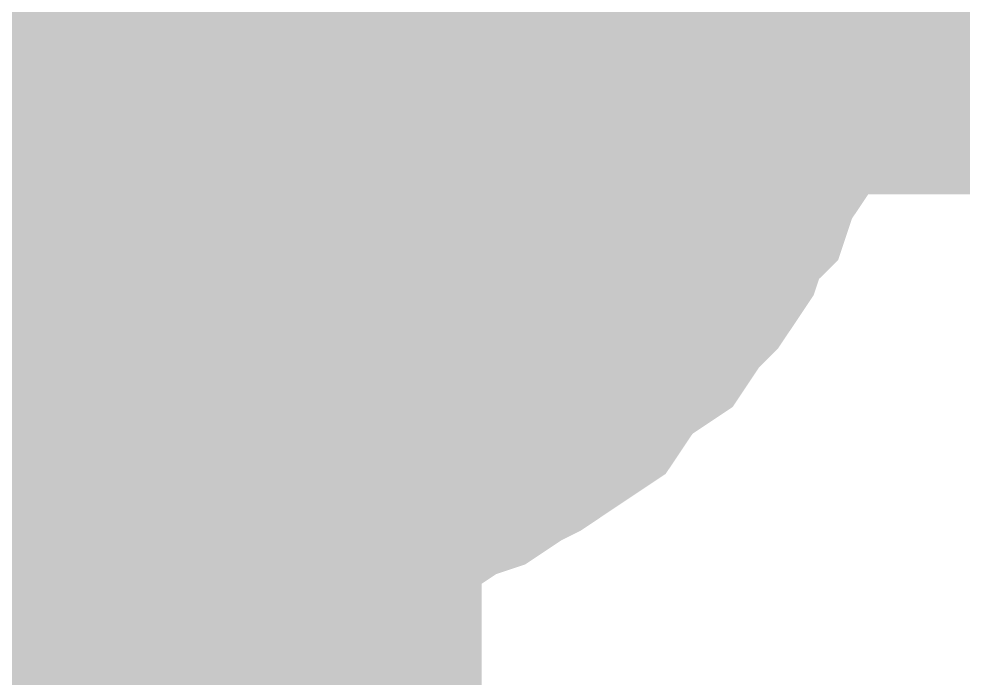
# Model space of a CAD drawing. Header units: inches. Extents: x 0 to 841, y 0 to 594.
# Drawn here: x 234.852 to 235.961, y 364.052 to 364.827 of the extents above; entities that cross this region are included whole.
import ezdxf

# ---------------------------------------------------------------- set-up
doc = ezdxf.new("R2010")
doc.units = ezdxf.units.IN
doc.layers.add('Sheet', color=255, linetype='Continuous')

msp = doc.modelspace()

# ---------------------------------------------------------------- linework, layer by layer
at = {"layer": 'Sheet'}
msp.add_lwpolyline([(234.746, 365, 0.508, 0.508, 1), (235.254, 365, 0.508, 0.508, 1)], format="xyseb", close=True, dxfattribs=at)
for points in [[(212.5182, 364.9951, 0.7493, 0.7493, 0), (220.0191, 364.9951, 0.7493, 0.7493, 0), (235.021, 364.9951, 0.7493, 0.7493, 0)], [(350.0049, 364.9951, 0.7493, 0.7493, 0), (235.021, 364.9951, 0.7493, 0.7493, 0)], [(235.021, 362.4909, 0.7493, 0.7493, 0), (235.021, 364.9951, 0.7493, 0.7493, 0)], [(235.7733, 364.9951, 0.2997, 0.2997, 0), (235.7733, 364.9502, 0.2997, 0.2997, 0), (235.7733, 364.9165, 0.2997, 0.2997, 0), (235.7621, 364.8828, 0.2997, 0.2997, 0), (235.7621, 364.8379, 0.2997, 0.2997, 0), (235.7508, 364.8042, 0.2997, 0.2997, 0), (235.7396, 364.7705, 0.2997, 0.2997, 0), (235.7284, 364.7256, 0.2997, 0.2997, 0), (235.7172, 364.6919, 0.2997, 0.2997, 0), (235.6947, 364.6582, 0.2997, 0.2997, 0), (235.6835, 364.6245, 0.2997, 0.2997, 0), (235.661, 364.6021, 0.2997, 0.2997, 0), (235.6498, 364.5684, 0.2997, 0.2997, 0), (235.6273, 364.5347, 0.2997, 0.2997, 0), (235.6049, 364.5123, 0.2997, 0.2997, 0), (235.5824, 364.4786, 0.2997, 0.2997, 0), (235.5487, 364.4561, 0.2997, 0.2997, 0), (235.5263, 364.4336, 0.2997, 0.2997, 0), (235.5038, 364.4, 0.2997, 0.2997, 0), (235.4701, 364.3775, 0.2997, 0.2997, 0), (235.4364, 364.355, 0.2997, 0.2997, 0), (235.414, 364.3438, 0.2997, 0.2997, 0), (235.3803, 364.3213, 0.2997, 0.2997, 0), (235.3466, 364.3101, 0.2997, 0.2997, 0), (235.3129, 364.2877, 0.2997, 0.2997, 0), (235.2792, 364.2764, 0.2997, 0.2997, 0), (235.2455, 364.2652, 0.2997, 0.2997, 0), (235.2119, 364.254, 0.2997, 0.2997, 0), (235.1782, 364.2427, 0.2997, 0.2997, 0), (235.1333, 364.2427, 0.2997, 0.2997, 0), (235.0996, 364.2315, 0.2997, 0.2997, 0), (235.0546, 364.2315, 0.2997, 0.2997, 0), (235.021, 364.2315, 0.2997, 0.2997, 0)], [(235.7733, 364.9951, 0.2997, 0.2997, 0), (235.7733, 364.9502, 0.2997, 0.2997, 0), (235.7733, 364.9165, 0.2997, 0.2997, 0), (235.7621, 364.8828, 0.2997, 0.2997, 0), (235.7621, 364.8379, 0.2997, 0.2997, 0), (235.7508, 364.8042, 0.2997, 0.2997, 0), (235.7396, 364.7705, 0.2997, 0.2997, 0), (235.7284, 364.7256, 0.2997, 0.2997, 0), (235.7172, 364.6919, 0.2997, 0.2997, 0), (235.6947, 364.6582, 0.2997, 0.2997, 0), (235.6835, 364.6245, 0.2997, 0.2997, 0), (235.661, 364.6021, 0.2997, 0.2997, 0), (235.6498, 364.5684, 0.2997, 0.2997, 0), (235.6273, 364.5347, 0.2997, 0.2997, 0), (235.6049, 364.5123, 0.2997, 0.2997, 0), (235.5824, 364.4786, 0.2997, 0.2997, 0), (235.5487, 364.4561, 0.2997, 0.2997, 0), (235.5263, 364.4336, 0.2997, 0.2997, 0), (235.5038, 364.4, 0.2997, 0.2997, 0), (235.4701, 364.3775, 0.2997, 0.2997, 0), (235.4364, 364.355, 0.2997, 0.2997, 0), (235.414, 364.3438, 0.2997, 0.2997, 0), (235.3803, 364.3213, 0.2997, 0.2997, 0), (235.3466, 364.3101, 0.2997, 0.2997, 0), (235.3129, 364.2877, 0.2997, 0.2997, 0), (235.2792, 364.2764, 0.2997, 0.2997, 0), (235.2455, 364.2652, 0.2997, 0.2997, 0), (235.2119, 364.254, 0.2997, 0.2997, 0), (235.1782, 364.2427, 0.2997, 0.2997, 0), (235.1333, 364.2427, 0.2997, 0.2997, 0), (235.0996, 364.2315, 0.2997, 0.2997, 0), (235.0546, 364.2315, 0.2997, 0.2997, 0), (235.021, 364.2315, 0.2997, 0.2997, 0)], [(235.7733, 364.9951, 0.2997, 0.2997, 0), (235.7733, 364.9502, 0.2997, 0.2997, 0), (235.7733, 364.9165, 0.2997, 0.2997, 0), (235.7621, 364.8828, 0.2997, 0.2997, 0), (235.7621, 364.8379, 0.2997, 0.2997, 0), (235.7508, 364.8042, 0.2997, 0.2997, 0), (235.7396, 364.7705, 0.2997, 0.2997, 0), (235.7284, 364.7256, 0.2997, 0.2997, 0), (235.7172, 364.6919, 0.2997, 0.2997, 0), (235.6947, 364.6582, 0.2997, 0.2997, 0), (235.6835, 364.6245, 0.2997, 0.2997, 0), (235.661, 364.6021, 0.2997, 0.2997, 0), (235.6498, 364.5684, 0.2997, 0.2997, 0), (235.6273, 364.5347, 0.2997, 0.2997, 0), (235.6049, 364.5123, 0.2997, 0.2997, 0), (235.5824, 364.4786, 0.2997, 0.2997, 0), (235.5487, 364.4561, 0.2997, 0.2997, 0), (235.5263, 364.4336, 0.2997, 0.2997, 0), (235.5038, 364.4, 0.2997, 0.2997, 0), (235.4701, 364.3775, 0.2997, 0.2997, 0), (235.4364, 364.355, 0.2997, 0.2997, 0), (235.414, 364.3438, 0.2997, 0.2997, 0), (235.3803, 364.3213, 0.2997, 0.2997, 0), (235.3466, 364.3101, 0.2997, 0.2997, 0), (235.3129, 364.2877, 0.2997, 0.2997, 0), (235.2792, 364.2764, 0.2997, 0.2997, 0), (235.2455, 364.2652, 0.2997, 0.2997, 0), (235.2119, 364.254, 0.2997, 0.2997, 0), (235.1782, 364.2427, 0.2997, 0.2997, 0), (235.1333, 364.2427, 0.2997, 0.2997, 0), (235.0996, 364.2315, 0.2997, 0.2997, 0), (235.0546, 364.2315, 0.2997, 0.2997, 0), (235.021, 364.2315, 0.2997, 0.2997, 0)], [(235.5263, 364.9951, 0.2997, 0.2997, 0), (235.5263, 364.9727, 0.2997, 0.2997, 0), (235.5263, 364.939, 0.2997, 0.2997, 0), (235.515, 364.9165, 0.2997, 0.2997, 0), (235.515, 364.8941, 0.2997, 0.2997, 0), (235.515, 364.8716, 0.2997, 0.2997, 0), (235.5038, 364.8491, 0.2997, 0.2997, 0), (235.4926, 364.8154, 0.2997, 0.2997, 0), (235.4813, 364.793, 0.2997, 0.2997, 0), (235.4813, 364.7705, 0.2997, 0.2997, 0), (235.4701, 364.7481, 0.2997, 0.2997, 0), (235.4589, 364.7368, 0.2997, 0.2997, 0), (235.4364, 364.7144, 0.2997, 0.2997, 0), (235.4252, 364.6919, 0.2997, 0.2997, 0), (235.414, 364.6695, 0.2997, 0.2997, 0), (235.3915, 364.6582, 0.2997, 0.2997, 0), (235.3803, 364.6358, 0.2997, 0.2997, 0), (235.3578, 364.6245, 0.2997, 0.2997, 0), (235.3466, 364.6021, 0.2997, 0.2997, 0), (235.3241, 364.5909, 0.2997, 0.2997, 0), (235.3017, 364.5796, 0.2997, 0.2997, 0), (235.2792, 364.5572, 0.2997, 0.2997, 0), (235.268, 364.5459, 0.2997, 0.2997, 0), (235.2455, 364.5347, 0.2997, 0.2997, 0), (235.2231, 364.5347, 0.2997, 0.2997, 0), (235.2006, 364.5235, 0.2997, 0.2997, 0), (235.1669, 364.5123, 0.2997, 0.2997, 0), (235.1445, 364.501, 0.2997, 0.2997, 0), (235.122, 364.501, 0.2997, 0.2997, 0), (235.0996, 364.501, 0.2997, 0.2997, 0), (235.0771, 364.4898, 0.2997, 0.2997, 0), (235.0434, 364.4898, 0.2997, 0.2997, 0), (235.021, 364.4898, 0.2997, 0.2997, 0)], [(235.5263, 364.9951, 0.2997, 0.2997, 0), (235.5263, 364.9727, 0.2997, 0.2997, 0), (235.5263, 364.939, 0.2997, 0.2997, 0), (235.515, 364.9165, 0.2997, 0.2997, 0), (235.515, 364.8941, 0.2997, 0.2997, 0), (235.515, 364.8716, 0.2997, 0.2997, 0), (235.5038, 364.8491, 0.2997, 0.2997, 0), (235.4926, 364.8154, 0.2997, 0.2997, 0), (235.4813, 364.793, 0.2997, 0.2997, 0), (235.4813, 364.7705, 0.2997, 0.2997, 0), (235.4701, 364.7481, 0.2997, 0.2997, 0), (235.4589, 364.7368, 0.2997, 0.2997, 0), (235.4364, 364.7144, 0.2997, 0.2997, 0), (235.4252, 364.6919, 0.2997, 0.2997, 0), (235.414, 364.6695, 0.2997, 0.2997, 0), (235.3915, 364.6582, 0.2997, 0.2997, 0), (235.3803, 364.6358, 0.2997, 0.2997, 0), (235.3578, 364.6245, 0.2997, 0.2997, 0), (235.3466, 364.6021, 0.2997, 0.2997, 0), (235.3241, 364.5909, 0.2997, 0.2997, 0), (235.3017, 364.5796, 0.2997, 0.2997, 0), (235.2792, 364.5572, 0.2997, 0.2997, 0), (235.268, 364.5459, 0.2997, 0.2997, 0), (235.2455, 364.5347, 0.2997, 0.2997, 0), (235.2231, 364.5347, 0.2997, 0.2997, 0), (235.2006, 364.5235, 0.2997, 0.2997, 0), (235.1669, 364.5123, 0.2997, 0.2997, 0), (235.1445, 364.501, 0.2997, 0.2997, 0), (235.122, 364.501, 0.2997, 0.2997, 0), (235.0996, 364.501, 0.2997, 0.2997, 0), (235.0771, 364.4898, 0.2997, 0.2997, 0), (235.0434, 364.4898, 0.2997, 0.2997, 0), (235.021, 364.4898, 0.2997, 0.2997, 0)], [(235.5263, 364.9951, 0.2997, 0.2997, 0), (235.5263, 364.9727, 0.2997, 0.2997, 0), (235.5263, 364.939, 0.2997, 0.2997, 0), (235.515, 364.9165, 0.2997, 0.2997, 0), (235.515, 364.8941, 0.2997, 0.2997, 0), (235.515, 364.8716, 0.2997, 0.2997, 0), (235.5038, 364.8491, 0.2997, 0.2997, 0), (235.4926, 364.8154, 0.2997, 0.2997, 0), (235.4813, 364.793, 0.2997, 0.2997, 0), (235.4813, 364.7705, 0.2997, 0.2997, 0), (235.4701, 364.7481, 0.2997, 0.2997, 0), (235.4589, 364.7368, 0.2997, 0.2997, 0), (235.4364, 364.7144, 0.2997, 0.2997, 0), (235.4252, 364.6919, 0.2997, 0.2997, 0), (235.414, 364.6695, 0.2997, 0.2997, 0), (235.3915, 364.6582, 0.2997, 0.2997, 0), (235.3803, 364.6358, 0.2997, 0.2997, 0), (235.3578, 364.6245, 0.2997, 0.2997, 0), (235.3466, 364.6021, 0.2997, 0.2997, 0), (235.3241, 364.5909, 0.2997, 0.2997, 0), (235.3017, 364.5796, 0.2997, 0.2997, 0), (235.2792, 364.5572, 0.2997, 0.2997, 0), (235.268, 364.5459, 0.2997, 0.2997, 0), (235.2455, 364.5347, 0.2997, 0.2997, 0), (235.2231, 364.5347, 0.2997, 0.2997, 0), (235.2006, 364.5235, 0.2997, 0.2997, 0), (235.1669, 364.5123, 0.2997, 0.2997, 0), (235.1445, 364.501, 0.2997, 0.2997, 0), (235.122, 364.501, 0.2997, 0.2997, 0), (235.0996, 364.501, 0.2997, 0.2997, 0), (235.0771, 364.4898, 0.2997, 0.2997, 0), (235.0434, 364.4898, 0.2997, 0.2997, 0), (235.021, 364.4898, 0.2997, 0.2997, 0)], [(235.515, 364.8941, 0.0991, 0.0991, 0), (235.515, 364.8716, 0.0991, 0.0991, 0), (235.5038, 364.8491, 0.0991, 0.0991, 0), (235.4926, 364.8154, 0.0991, 0.0991, 0), (235.4813, 364.793, 0.0991, 0.0991, 0), (235.4813, 364.7705, 0.0991, 0.0991, 0), (235.4701, 364.7481, 0.0991, 0.0991, 0), (235.4589, 364.7368, 0.0991, 0.0991, 0), (235.4364, 364.7144, 0.0991, 0.0991, 0), (235.4252, 364.6919, 0.0991, 0.0991, 0), (235.414, 364.6695, 0.0991, 0.0991, 0), (235.3915, 364.6582, 0.0991, 0.0991, 0), (235.3803, 364.6358, 0.0991, 0.0991, 0), (235.3578, 364.6245, 0.0991, 0.0991, 0), (235.3466, 364.6021, 0.0991, 0.0991, 0), (235.3241, 364.5909, 0.0991, 0.0991, 0), (235.3017, 364.5796, 0.0991, 0.0991, 0), (235.2792, 364.5572, 0.0991, 0.0991, 0), (235.268, 364.5459, 0.0991, 0.0991, 0), (235.2455, 364.5347, 0.0991, 0.0991, 0), (235.2231, 364.5347, 0.0991, 0.0991, 0), (235.2006, 364.5235, 0.0991, 0.0991, 0), (235.1669, 364.5123, 0.0991, 0.0991, 0), (235.1445, 364.501, 0.0991, 0.0991, 0), (235.122, 364.501, 0.0991, 0.0991, 0), (235.0996, 364.501, 0.0991, 0.0991, 0), (235.0771, 364.4898, 0.0991, 0.0991, 0), (235.0434, 364.4898, 0.0991, 0.0991, 0), (235.021, 364.4898, 0.0991, 0.0991, 0)], [(235.515, 364.8941, 0.0991, 0.0991, 0), (235.515, 364.8716, 0.0991, 0.0991, 0), (235.5038, 364.8491, 0.0991, 0.0991, 0), (235.4926, 364.8154, 0.0991, 0.0991, 0), (235.4813, 364.793, 0.0991, 0.0991, 0), (235.4813, 364.7705, 0.0991, 0.0991, 0), (235.4701, 364.7481, 0.0991, 0.0991, 0), (235.4589, 364.7368, 0.0991, 0.0991, 0), (235.4364, 364.7144, 0.0991, 0.0991, 0), (235.4252, 364.6919, 0.0991, 0.0991, 0), (235.414, 364.6695, 0.0991, 0.0991, 0), (235.3915, 364.6582, 0.0991, 0.0991, 0), (235.3803, 364.6358, 0.0991, 0.0991, 0), (235.3578, 364.6245, 0.0991, 0.0991, 0), (235.3466, 364.6021, 0.0991, 0.0991, 0), (235.3241, 364.5909, 0.0991, 0.0991, 0), (235.3017, 364.5796, 0.0991, 0.0991, 0), (235.2792, 364.5572, 0.0991, 0.0991, 0), (235.268, 364.5459, 0.0991, 0.0991, 0), (235.2455, 364.5347, 0.0991, 0.0991, 0), (235.2231, 364.5347, 0.0991, 0.0991, 0), (235.2006, 364.5235, 0.0991, 0.0991, 0), (235.1669, 364.5123, 0.0991, 0.0991, 0), (235.1445, 364.501, 0.0991, 0.0991, 0), (235.122, 364.501, 0.0991, 0.0991, 0), (235.0996, 364.501, 0.0991, 0.0991, 0), (235.0771, 364.4898, 0.0991, 0.0991, 0), (235.0434, 364.4898, 0.0991, 0.0991, 0), (235.021, 364.4898, 0.0991, 0.0991, 0)], [(235.515, 364.8941, 0.0991, 0.0991, 0), (235.515, 364.8716, 0.0991, 0.0991, 0), (235.5038, 364.8491, 0.0991, 0.0991, 0), (235.4926, 364.8154, 0.0991, 0.0991, 0), (235.4813, 364.793, 0.0991, 0.0991, 0), (235.4813, 364.7705, 0.0991, 0.0991, 0), (235.4701, 364.7481, 0.0991, 0.0991, 0), (235.4589, 364.7368, 0.0991, 0.0991, 0), (235.4364, 364.7144, 0.0991, 0.0991, 0), (235.4252, 364.6919, 0.0991, 0.0991, 0), (235.414, 364.6695, 0.0991, 0.0991, 0), (235.3915, 364.6582, 0.0991, 0.0991, 0), (235.3803, 364.6358, 0.0991, 0.0991, 0), (235.3578, 364.6245, 0.0991, 0.0991, 0), (235.3466, 364.6021, 0.0991, 0.0991, 0), (235.3241, 364.5909, 0.0991, 0.0991, 0), (235.3017, 364.5796, 0.0991, 0.0991, 0), (235.2792, 364.5572, 0.0991, 0.0991, 0), (235.268, 364.5459, 0.0991, 0.0991, 0), (235.2455, 364.5347, 0.0991, 0.0991, 0), (235.2231, 364.5347, 0.0991, 0.0991, 0), (235.2006, 364.5235, 0.0991, 0.0991, 0), (235.1669, 364.5123, 0.0991, 0.0991, 0), (235.1445, 364.501, 0.0991, 0.0991, 0), (235.122, 364.501, 0.0991, 0.0991, 0), (235.0996, 364.501, 0.0991, 0.0991, 0), (235.0771, 364.4898, 0.0991, 0.0991, 0), (235.0434, 364.4898, 0.0991, 0.0991, 0), (235.021, 364.4898, 0.0991, 0.0991, 0)], [(235.7621, 364.8828, 0.0991, 0.0991, 0), (235.7621, 364.8379, 0.0991, 0.0991, 0), (235.7508, 364.8042, 0.0991, 0.0991, 0), (235.7396, 364.7705, 0.0991, 0.0991, 0), (235.7284, 364.7256, 0.0991, 0.0991, 0), (235.7172, 364.6919, 0.0991, 0.0991, 0), (235.6947, 364.6582, 0.0991, 0.0991, 0), (235.6835, 364.6245, 0.0991, 0.0991, 0), (235.661, 364.6021, 0.0991, 0.0991, 0), (235.6498, 364.5684, 0.0991, 0.0991, 0), (235.6273, 364.5347, 0.0991, 0.0991, 0), (235.6049, 364.5123, 0.0991, 0.0991, 0), (235.5824, 364.4786, 0.0991, 0.0991, 0), (235.5487, 364.4561, 0.0991, 0.0991, 0), (235.5263, 364.4336, 0.0991, 0.0991, 0), (235.5038, 364.4, 0.0991, 0.0991, 0), (235.4701, 364.3775, 0.0991, 0.0991, 0), (235.4364, 364.355, 0.0991, 0.0991, 0), (235.414, 364.3438, 0.0991, 0.0991, 0), (235.3803, 364.3213, 0.0991, 0.0991, 0), (235.3466, 364.3101, 0.0991, 0.0991, 0), (235.3129, 364.2877, 0.0991, 0.0991, 0), (235.2792, 364.2764, 0.0991, 0.0991, 0), (235.2455, 364.2652, 0.0991, 0.0991, 0), (235.2119, 364.254, 0.0991, 0.0991, 0), (235.1782, 364.2427, 0.0991, 0.0991, 0), (235.1333, 364.2427, 0.0991, 0.0991, 0), (235.0996, 364.2315, 0.0991, 0.0991, 0), (235.0546, 364.2315, 0.0991, 0.0991, 0), (235.021, 364.2315, 0.0991, 0.0991, 0)], [(235.7621, 364.8828, 0.0991, 0.0991, 0), (235.7621, 364.8379, 0.0991, 0.0991, 0), (235.7508, 364.8042, 0.0991, 0.0991, 0), (235.7396, 364.7705, 0.0991, 0.0991, 0), (235.7284, 364.7256, 0.0991, 0.0991, 0), (235.7172, 364.6919, 0.0991, 0.0991, 0), (235.6947, 364.6582, 0.0991, 0.0991, 0), (235.6835, 364.6245, 0.0991, 0.0991, 0), (235.661, 364.6021, 0.0991, 0.0991, 0), (235.6498, 364.5684, 0.0991, 0.0991, 0), (235.6273, 364.5347, 0.0991, 0.0991, 0), (235.6049, 364.5123, 0.0991, 0.0991, 0), (235.5824, 364.4786, 0.0991, 0.0991, 0), (235.5487, 364.4561, 0.0991, 0.0991, 0), (235.5263, 364.4336, 0.0991, 0.0991, 0), (235.5038, 364.4, 0.0991, 0.0991, 0), (235.4701, 364.3775, 0.0991, 0.0991, 0), (235.4364, 364.355, 0.0991, 0.0991, 0), (235.414, 364.3438, 0.0991, 0.0991, 0), (235.3803, 364.3213, 0.0991, 0.0991, 0), (235.3466, 364.3101, 0.0991, 0.0991, 0), (235.3129, 364.2877, 0.0991, 0.0991, 0), (235.2792, 364.2764, 0.0991, 0.0991, 0), (235.2455, 364.2652, 0.0991, 0.0991, 0), (235.2119, 364.254, 0.0991, 0.0991, 0), (235.1782, 364.2427, 0.0991, 0.0991, 0), (235.1333, 364.2427, 0.0991, 0.0991, 0), (235.0996, 364.2315, 0.0991, 0.0991, 0), (235.0546, 364.2315, 0.0991, 0.0991, 0), (235.021, 364.2315, 0.0991, 0.0991, 0)], [(235.7621, 364.8828, 0.0991, 0.0991, 0), (235.7621, 364.8379, 0.0991, 0.0991, 0), (235.7508, 364.8042, 0.0991, 0.0991, 0), (235.7396, 364.7705, 0.0991, 0.0991, 0), (235.7284, 364.7256, 0.0991, 0.0991, 0), (235.7172, 364.6919, 0.0991, 0.0991, 0), (235.6947, 364.6582, 0.0991, 0.0991, 0), (235.6835, 364.6245, 0.0991, 0.0991, 0), (235.661, 364.6021, 0.0991, 0.0991, 0), (235.6498, 364.5684, 0.0991, 0.0991, 0), (235.6273, 364.5347, 0.0991, 0.0991, 0), (235.6049, 364.5123, 0.0991, 0.0991, 0), (235.5824, 364.4786, 0.0991, 0.0991, 0), (235.5487, 364.4561, 0.0991, 0.0991, 0), (235.5263, 364.4336, 0.0991, 0.0991, 0), (235.5038, 364.4, 0.0991, 0.0991, 0), (235.4701, 364.3775, 0.0991, 0.0991, 0), (235.4364, 364.355, 0.0991, 0.0991, 0), (235.414, 364.3438, 0.0991, 0.0991, 0), (235.3803, 364.3213, 0.0991, 0.0991, 0), (235.3466, 364.3101, 0.0991, 0.0991, 0), (235.3129, 364.2877, 0.0991, 0.0991, 0), (235.2792, 364.2764, 0.0991, 0.0991, 0), (235.2455, 364.2652, 0.0991, 0.0991, 0), (235.2119, 364.254, 0.0991, 0.0991, 0), (235.1782, 364.2427, 0.0991, 0.0991, 0), (235.1333, 364.2427, 0.0991, 0.0991, 0), (235.0996, 364.2315, 0.0991, 0.0991, 0), (235.0546, 364.2315, 0.0991, 0.0991, 0), (235.021, 364.2315, 0.0991, 0.0991, 0)], [(235.021, 364.4898, 0.2997, 0.2997, 0), (234.9985, 364.4898, 0.2997, 0.2997, 0), (234.9648, 364.4898, 0.2997, 0.2997, 0), (234.9424, 364.501, 0.2997, 0.2997, 0), (234.9199, 364.501, 0.2997, 0.2997, 0), (234.8974, 364.501, 0.2997, 0.2997, 0), (234.8638, 364.5123, 0.2997, 0.2997, 0), (234.8413, 364.5235, 0.2997, 0.2997, 0), (234.8188, 364.5347, 0.2997, 0.2997, 0), (234.7964, 364.5347, 0.2997, 0.2997, 0), (234.7739, 364.5459, 0.2997, 0.2997, 0), (234.7515, 364.5572, 0.2997, 0.2997, 0), (234.729, 364.5796, 0.2997, 0.2997, 0), (234.7178, 364.5909, 0.2997, 0.2997, 0), (234.6953, 364.6021, 0.2997, 0.2997, 0)], [(235.021, 364.4898, 0.2997, 0.2997, 0), (234.9985, 364.4898, 0.2997, 0.2997, 0), (234.9648, 364.4898, 0.2997, 0.2997, 0), (234.9424, 364.501, 0.2997, 0.2997, 0), (234.9199, 364.501, 0.2997, 0.2997, 0), (234.8974, 364.501, 0.2997, 0.2997, 0), (234.8638, 364.5123, 0.2997, 0.2997, 0), (234.8413, 364.5235, 0.2997, 0.2997, 0), (234.8188, 364.5347, 0.2997, 0.2997, 0), (234.7964, 364.5347, 0.2997, 0.2997, 0), (234.7739, 364.5459, 0.2997, 0.2997, 0), (234.7515, 364.5572, 0.2997, 0.2997, 0), (234.729, 364.5796, 0.2997, 0.2997, 0), (234.7178, 364.5909, 0.2997, 0.2997, 0), (234.6953, 364.6021, 0.2997, 0.2997, 0)], [(235.021, 364.4898, 0.2997, 0.2997, 0), (234.9985, 364.4898, 0.2997, 0.2997, 0), (234.9648, 364.4898, 0.2997, 0.2997, 0), (234.9424, 364.501, 0.2997, 0.2997, 0), (234.9199, 364.501, 0.2997, 0.2997, 0), (234.8974, 364.501, 0.2997, 0.2997, 0), (234.8638, 364.5123, 0.2997, 0.2997, 0), (234.8413, 364.5235, 0.2997, 0.2997, 0), (234.8188, 364.5347, 0.2997, 0.2997, 0), (234.7964, 364.5347, 0.2997, 0.2997, 0), (234.7739, 364.5459, 0.2997, 0.2997, 0), (234.7515, 364.5572, 0.2997, 0.2997, 0), (234.729, 364.5796, 0.2997, 0.2997, 0), (234.7178, 364.5909, 0.2997, 0.2997, 0), (234.6953, 364.6021, 0.2997, 0.2997, 0)], [(235.021, 364.4898, 0.0991, 0.0991, 0), (234.9985, 364.4898, 0.0991, 0.0991, 0), (234.9648, 364.4898, 0.0991, 0.0991, 0), (234.9424, 364.501, 0.0991, 0.0991, 0), (234.9199, 364.501, 0.0991, 0.0991, 0), (234.8974, 364.501, 0.0991, 0.0991, 0), (234.8638, 364.5123, 0.0991, 0.0991, 0), (234.8413, 364.5235, 0.0991, 0.0991, 0), (234.8188, 364.5347, 0.0991, 0.0991, 0), (234.7964, 364.5347, 0.0991, 0.0991, 0)], [(235.021, 364.4898, 0.0991, 0.0991, 0), (234.9985, 364.4898, 0.0991, 0.0991, 0), (234.9648, 364.4898, 0.0991, 0.0991, 0), (234.9424, 364.501, 0.0991, 0.0991, 0), (234.9199, 364.501, 0.0991, 0.0991, 0), (234.8974, 364.501, 0.0991, 0.0991, 0), (234.8638, 364.5123, 0.0991, 0.0991, 0), (234.8413, 364.5235, 0.0991, 0.0991, 0), (234.8188, 364.5347, 0.0991, 0.0991, 0), (234.7964, 364.5347, 0.0991, 0.0991, 0)], [(235.021, 364.4898, 0.0991, 0.0991, 0), (234.9985, 364.4898, 0.0991, 0.0991, 0), (234.9648, 364.4898, 0.0991, 0.0991, 0), (234.9424, 364.501, 0.0991, 0.0991, 0), (234.9199, 364.501, 0.0991, 0.0991, 0), (234.8974, 364.501, 0.0991, 0.0991, 0), (234.8638, 364.5123, 0.0991, 0.0991, 0), (234.8413, 364.5235, 0.0991, 0.0991, 0), (234.8188, 364.5347, 0.0991, 0.0991, 0), (234.7964, 364.5347, 0.0991, 0.0991, 0)], [(235.021, 364.2315, 0.2997, 0.2997, 0), (234.976, 364.2315, 0.2997, 0.2997, 0), (234.9424, 364.2315, 0.2997, 0.2997, 0), (234.9087, 364.2427, 0.2997, 0.2997, 0), (234.8638, 364.2427, 0.2997, 0.2997, 0), (234.8301, 364.254, 0.2997, 0.2997, 0), (234.7964, 364.2652, 0.2997, 0.2997, 0), (234.7515, 364.2764, 0.2997, 0.2997, 0), (234.7178, 364.2877, 0.2997, 0.2997, 0), (234.6841, 364.3101, 0.2997, 0.2997, 0)], [(235.021, 364.2315, 0.2997, 0.2997, 0), (234.976, 364.2315, 0.2997, 0.2997, 0), (234.9424, 364.2315, 0.2997, 0.2997, 0), (234.9087, 364.2427, 0.2997, 0.2997, 0), (234.8638, 364.2427, 0.2997, 0.2997, 0), (234.8301, 364.254, 0.2997, 0.2997, 0), (234.7964, 364.2652, 0.2997, 0.2997, 0), (234.7515, 364.2764, 0.2997, 0.2997, 0), (234.7178, 364.2877, 0.2997, 0.2997, 0), (234.6841, 364.3101, 0.2997, 0.2997, 0)], [(235.021, 364.2315, 0.2997, 0.2997, 0), (234.976, 364.2315, 0.2997, 0.2997, 0), (234.9424, 364.2315, 0.2997, 0.2997, 0), (234.9087, 364.2427, 0.2997, 0.2997, 0), (234.8638, 364.2427, 0.2997, 0.2997, 0), (234.8301, 364.254, 0.2997, 0.2997, 0), (234.7964, 364.2652, 0.2997, 0.2997, 0), (234.7515, 364.2764, 0.2997, 0.2997, 0), (234.7178, 364.2877, 0.2997, 0.2997, 0), (234.6841, 364.3101, 0.2997, 0.2997, 0)], [(235.021, 364.2315, 0.0991, 0.0991, 0), (234.976, 364.2315, 0.0991, 0.0991, 0), (234.9424, 364.2315, 0.0991, 0.0991, 0), (234.9087, 364.2427, 0.0991, 0.0991, 0), (234.8638, 364.2427, 0.0991, 0.0991, 0), (234.8301, 364.254, 0.0991, 0.0991, 0), (234.7964, 364.2652, 0.0991, 0.0991, 0)], [(235.021, 364.2315, 0.0991, 0.0991, 0), (234.976, 364.2315, 0.0991, 0.0991, 0), (234.9424, 364.2315, 0.0991, 0.0991, 0), (234.9087, 364.2427, 0.0991, 0.0991, 0), (234.8638, 364.2427, 0.0991, 0.0991, 0), (234.8301, 364.254, 0.0991, 0.0991, 0), (234.7964, 364.2652, 0.0991, 0.0991, 0)], [(235.021, 364.2315, 0.0991, 0.0991, 0), (234.976, 364.2315, 0.0991, 0.0991, 0), (234.9424, 364.2315, 0.0991, 0.0991, 0), (234.9087, 364.2427, 0.0991, 0.0991, 0), (234.8638, 364.2427, 0.0991, 0.0991, 0), (234.8301, 364.254, 0.0991, 0.0991, 0), (234.7964, 364.2652, 0.0991, 0.0991, 0)]]:
    msp.add_lwpolyline(points, format="xyseb", dxfattribs=at)

doc.saveas('drawing.dxf')
